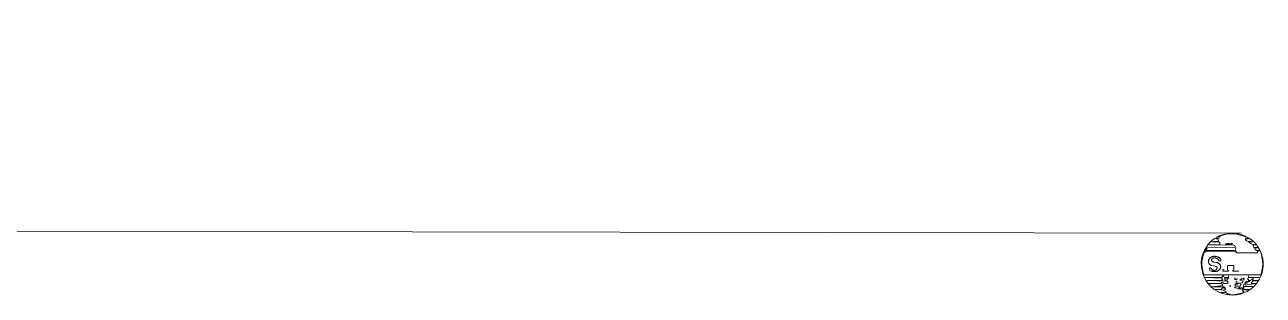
# Model space of a CAD drawing. Extents: x -178977 to 231842, y -29287 to 19916.
# Drawn here: x 38001.5986 to 38001.8002, y -6044.6107 to -6044.5668 of the extents above; entities that cross this region are included whole.
import ezdxf

# ---------------------------------------------------------------- set-up
doc = ezdxf.new("R2010")
doc.units = 0
doc.header["$LTSCALE"] = 0.25
doc.linetypes.add('DASHDOT', pattern=[25.4, 12.7, -6.35, 0, -6.35])
for name, color, linetype, lineweight in [('01-First Floor-FUR$0$LOADING', 253, 'Continuous', 5), ('01-First Floor-FUR$0$TME-MEDICAL EQUIPMENT', 42, 'Continuous', 13), ('E-LITE-CLNG-CNDT', 6, 'DASHDOT', 35)]:
    doc.layers.add(name, color=color, linetype=linetype, lineweight=lineweight)

# ---------------------------------------------------------------- blocks, each defined once
blk = doc.blocks.new('01-First Floor-FUR$0$workstation')
at = {"layer": '01-First Floor-FUR$0$LOADING'}
for p, q in [((2829.442115, -1039.86168, -0.000001), (2829.442153, -1039.861644, -0.000001)), ((2829.442153, -1039.861644, -0.000001), (2829.442196, -1039.86161, -0.000001)), ((2829.442154, -1039.861659, -0.000001), (2829.442294, -1039.861656, -0.000001)), ((2829.442307, -1039.861659, -0.000001), (2829.442154, -1039.861659, -0.000001)), ((2829.442196, -1039.86161, -0.000001), (2829.442244, -1039.86158, -0.000001)), ((2829.442211, -1039.86161, -0.000001), (2829.442237, -1039.861605, -0.000001)), ((2829.4423, -1039.861613, -0.000001), (2829.442211, -1039.86161, -0.000001)), ((2829.442237, -1039.861605, -0.000001), (2829.442265, -1039.861605, -0.000001)), ((2829.442244, -1039.86158, -0.000001), (2829.442297, -1039.861555, -0.000001)), ((2829.442265, -1039.861605, -0.000001), (2829.442322, -1039.861604, -0.000001)), ((2829.442294, -1039.861656, -0.000001), (2829.442308, -1039.861641, -0.000001)), ((2829.442297, -1039.861555, -0.000001), (2829.442355, -1039.861533, -0.000001)), ((2829.4423, -1039.861582, -0.000001), (2829.442308, -1039.861559, -0.000001)), ((2829.442313, -1039.861582, -0.000001), (2829.4423, -1039.861582, -0.000001)), ((2829.4423, -1039.861621, -0.000001), (2829.4423, -1039.861613, -0.000001)), ((2829.442302, -1039.861628, -0.000001), (2829.4423, -1039.861621, -0.000001)), ((2829.442308, -1039.861641, -0.000001), (2829.442302, -1039.861628, -0.000001)), ((2829.442308, -1039.86167, -0.000001), (2829.442307, -1039.861659, -0.000001)), ((2829.442308, -1039.861559, -0.000001), (2829.442413, -1039.861533, -0.000001)), ((2829.442322, -1039.861585, -0.000001), (2829.442313, -1039.861582, -0.000001)), ((2829.44232, -1039.861622, -0.000001), (2829.442337, -1039.861618, -0.000001)), ((2829.442322, -1039.861639, -0.000001), (2829.44232, -1039.861622, -0.000001)), ((2829.442328, -1039.861596, -0.000001), (2829.442322, -1039.861585, -0.000001)), ((2829.442322, -1039.861604, -0.000001), (2829.442328, -1039.861596, -0.000001)), ((2829.442339, -1039.861639, -0.000001), (2829.442322, -1039.861639, -0.000001)), ((2829.442337, -1039.861618, -0.000001), (2829.442357, -1039.86162, -0.000001)), ((2829.442354, -1039.861635, -0.000001), (2829.442339, -1039.861639, -0.000001)), ((2829.442369, -1039.861633, -0.000001), (2829.442354, -1039.861635, -0.000001)), ((2829.442355, -1039.861533, -0.000001), (2829.442415, -1039.861522, -0.000001)), ((2829.442357, -1039.86162, -0.000001), (2829.442398, -1039.861622, -0.000001)), ((2829.442362, -1039.861651, -0.000001), (2829.442365, -1039.861646, -0.000001)), ((2829.442365, -1039.861646, -0.000001), (2829.442372, -1039.861646, -0.000001)), ((2829.442383, -1039.861637, -0.000001), (2829.442369, -1039.861633, -0.000001)), ((2829.442372, -1039.861646, -0.000001), (2829.442379, -1039.861644, -0.000001)), ((2829.442379, -1039.861644, -0.000001), (2829.442383, -1039.861637, -0.000001)), ((2829.442398, -1039.861622, -0.000001), (2829.442404, -1039.861633, -0.000001)), ((2829.442404, -1039.861633, -0.000001), (2829.442426, -1039.861636, -0.000001)), ((2829.442413, -1039.861533, -0.000001), (2829.442468, -1039.861526, -0.000001)), ((2829.442415, -1039.861522, -0.000001), (2829.442477, -1039.861519, -0.000001)), ((2829.442426, -1039.861636, -0.000001), (2829.442439, -1039.861639, -0.000001)), ((2829.442439, -1039.861639, -0.000001), (2829.442451, -1039.861647, -0.000001)), ((2829.442468, -1039.861526, -0.000001), (2829.442523, -1039.861527, -0.000001)), ((2829.442477, -1039.861519, -0.000001), (2829.442541, -1039.861522, -0.000001)), ((2829.442523, -1039.861527, -0.000001), (2829.442537, -1039.861536, -0.000001)), ((2829.442537, -1039.861536, -0.000001), (2829.442554, -1039.861538, -0.000001)), ((2829.442541, -1039.861522, -0.000001), (2829.442604, -1039.861533, -0.000001)), ((2829.442554, -1039.861538, -0.000001), (2829.442572, -1039.861542, -0.000001)), ((2829.442572, -1039.861542, -0.000001), (2829.442584, -1039.861556, -0.000001)), ((2829.442584, -1039.861556, -0.000001), (2829.442669, -1039.861562, -0.000001)), ((2829.442669, -1039.861562, -0.000001), (2829.442586, -1039.861568, -0.000001)), ((2829.442586, -1039.861568, -0.000001), (2829.442603, -1039.861585, -0.000001)), ((2829.442604, -1039.861611, -0.000001), (2829.442595, -1039.861617, -0.000001)), ((2829.442595, -1039.861617, -0.000001), (2829.442597, -1039.861628, -0.000001)), ((2829.442597, -1039.861628, -0.000001), (2829.442603, -1039.861638, -0.000001)), ((2829.442603, -1039.861585, -0.000001), (2829.442623, -1039.861597, -0.000001)), ((2829.442603, -1039.861638, -0.000001), (2829.442613, -1039.861647, -0.000001)), ((2829.442604, -1039.861533, -0.000001), (2829.442666, -1039.861552, -0.000001)), ((2829.442618, -1039.861623, -0.000001), (2829.442604, -1039.861611, -0.000001)), ((2829.442613, -1039.861647, -0.000001), (2829.442626, -1039.861654, -0.000001)), ((2829.442623, -1039.861637, -0.000001), (2829.442618, -1039.861623, -0.000001)), ((2829.442623, -1039.861597, -0.000001), (2829.442644, -1039.861604, -0.000001)), ((2829.442641, -1039.861642, -0.000001), (2829.442623, -1039.861637, -0.000001)), ((2829.442626, -1039.861654, -0.000001), (2829.44277, -1039.861657, -0.000001)), ((2829.44265, -1039.861631, -0.000001), (2829.442641, -1039.861642, -0.000001)), ((2829.442819, -1039.861657, -0.000001), (2829.442643, -1039.861674, -0.000001)), ((2829.442644, -1039.861604, -0.000001), (2829.442668, -1039.861607, -0.000001)), ((2829.442655, -1039.861625, -0.000001), (2829.44265, -1039.861631, -0.000001)), ((2829.442662, -1039.861623, -0.000001), (2829.442655, -1039.861625, -0.000001)), ((2829.442764, -1039.861611, -0.000001), (2829.442657, -1039.861611, -0.000001)), ((2829.442657, -1039.861611, -0.000001), (2829.442662, -1039.861623, -0.000001)), ((2829.442666, -1039.861552, -0.000001), (2829.442725, -1039.861577, -0.000001)), ((2829.442668, -1039.861607, -0.000001), (2829.442764, -1039.861611, -0.000001)), ((2829.442725, -1039.861577, -0.000001), (2829.44278, -1039.86161, -0.000001)), ((2829.44277, -1039.861657, -0.000001), (2829.442819, -1039.861657, -0.000001)), ((2829.44278, -1039.86161, -0.000001), (2829.442829, -1039.861652, -0.000001)), ((2829.442829, -1039.861652, -0.000001), (2829.442871, -1039.861693, -0.000001)), ((2829.442001, -1039.861886, -0.000001), (2829.442021, -1039.861825, -0.000001)), ((2829.44201, -1039.861894, -0.000001), (2829.442024, -1039.861851, -0.000001)), ((2829.442021, -1039.861825, -0.000001), (2829.442049, -1039.861771, -0.000001)), ((2829.442024, -1039.861851, -0.000001), (2829.44295, -1039.861849, -0.000001)), ((2829.442048, -1039.861804, -0.000001), (2829.442221, -1039.861803, -0.000001)), ((2829.442226, -1039.861809, -0.000001), (2829.442048, -1039.861804, -0.000001)), ((2829.442049, -1039.861771, -0.000001), (2829.44208, -1039.861723, -0.000001)), ((2829.442076, -1039.861757, -0.000001), (2829.442094, -1039.861754, -0.000001)), ((2829.442156, -1039.86176, -0.000001), (2829.442076, -1039.861757, -0.000001)), ((2829.44208, -1039.861723, -0.000001), (2829.442115, -1039.86168, -0.000001)), ((2829.442094, -1039.861754, -0.000001), (2829.442114, -1039.861754, -0.000001)), ((2829.442107, -1039.861708, -0.000001), (2829.442279, -1039.86168, -0.000001)), ((2829.442147, -1039.861708, -0.000001), (2829.442107, -1039.861708, -0.000001)), ((2829.442114, -1039.861754, -0.000001), (2829.442153, -1039.861754, -0.000001)), ((2829.442165, -1039.861708, -0.000001), (2829.442147, -1039.861708, -0.000001)), ((2829.442168, -1039.861772, -0.000001), (2829.442147, -1039.861788, -0.000001)), ((2829.442147, -1039.86178, -0.000001), (2829.442151, -1039.861774, -0.000001)), ((2829.442147, -1039.861788, -0.000001), (2829.442147, -1039.86178, -0.000001)), ((2829.442151, -1039.861774, -0.000001), (2829.442155, -1039.861768, -0.000001)), ((2829.442153, -1039.861754, -0.000001), (2829.442166, -1039.861736, -0.000001)), ((2829.442155, -1039.861768, -0.000001), (2829.442156, -1039.86176, -0.000001)), ((2829.442178, -1039.861713, -0.000001), (2829.442165, -1039.861708, -0.000001)), ((2829.442166, -1039.861736, -0.000001), (2829.442178, -1039.861713, -0.000001)), ((2829.442178, -1039.861766, -0.000001), (2829.442168, -1039.861772, -0.000001)), ((2829.442184, -1039.861757, -0.000001), (2829.442178, -1039.861766, -0.000001)), ((2829.442211, -1039.861756, -0.000001), (2829.442184, -1039.861757, -0.000001)), ((2829.442205, -1039.861748, -0.000001), (2829.442206, -1039.861745, -0.000001)), ((2829.442206, -1039.861745, -0.000001), (2829.442207, -1039.861743, -0.000001)), ((2829.442207, -1039.861743, -0.000001), (2829.442212, -1039.861741, -0.000001)), ((2829.442215, -1039.86175, -0.000001), (2829.442211, -1039.861748, -0.000001)), ((2829.442222, -1039.861757, -0.000001), (2829.442211, -1039.861756, -0.000001)), ((2829.442212, -1039.861741, -0.000001), (2829.442217, -1039.861739, -0.000001)), ((2829.442218, -1039.86175, -0.000001), (2829.442215, -1039.86175, -0.000001)), ((2829.442217, -1039.861739, -0.000001), (2829.442221, -1039.861736, -0.000001)), ((2829.442221, -1039.861749, -0.000001), (2829.442218, -1039.86175, -0.000001)), ((2829.44222, -1039.861776, -0.000001), (2829.442227, -1039.861766, -0.000001)), ((2829.442232, -1039.861776, -0.000001), (2829.44222, -1039.861776, -0.000001)), ((2829.442221, -1039.861736, -0.000001), (2829.442224, -1039.861739, -0.000001)), ((2829.442223, -1039.861748, -0.000001), (2829.442221, -1039.861749, -0.000001)), ((2829.442221, -1039.861803, -0.000001), (2829.442232, -1039.861793, -0.000001)), ((2829.442221, -1039.861834, -0.000001), (2829.442224, -1039.861822, -0.000001)), ((2829.442227, -1039.861766, -0.000001), (2829.442222, -1039.861757, -0.000001)), ((2829.442225, -1039.861745, -0.000001), (2829.442223, -1039.861748, -0.000001)), ((2829.442224, -1039.861739, -0.000001), (2829.442226, -1039.861742, -0.000001)), ((2829.442224, -1039.861822, -0.000001), (2829.442226, -1039.861809, -0.000001)), ((2829.442226, -1039.861742, -0.000001), (2829.442225, -1039.861745, -0.000001)), ((2829.442234, -1039.861785, -0.000001), (2829.442232, -1039.861776, -0.000001)), ((2829.442232, -1039.861793, -0.000001), (2829.442234, -1039.861785, -0.000001)), ((2829.442239, -1039.861748, -0.000001), (2829.442243, -1039.86173, -0.000001)), ((2829.442243, -1039.86173, -0.000001), (2829.442246, -1039.861721, -0.000001)), ((2829.442246, -1039.861721, -0.000001), (2829.442251, -1039.861713, -0.000001)), ((2829.442251, -1039.861713, -0.000001), (2829.442279, -1039.861713, -0.000001)), ((2829.442261, -1039.861739, -0.000001), (2829.442252, -1039.861747, -0.000001)), ((2829.442269, -1039.861732, -0.000001), (2829.442261, -1039.861739, -0.000001)), ((2829.442279, -1039.861733, -0.000001), (2829.442269, -1039.861732, -0.000001)), ((2829.442276, -1039.861688, -0.000001), (2829.442275, -1039.861699, -0.000001)), ((2829.442275, -1039.861699, -0.000001), (2829.442284, -1039.861701, -0.000001)), ((2829.442279, -1039.86168, -0.000001), (2829.442276, -1039.861688, -0.000001)), ((2829.442279, -1039.861713, -0.000001), (2829.442279, -1039.861733, -0.000001)), ((2829.442284, -1039.861701, -0.000001), (2829.442297, -1039.861699, -0.000001)), ((2829.442294, -1039.861797, -0.000001), (2829.442295, -1039.861783, -0.000001)), ((2829.442295, -1039.861783, -0.000001), (2829.442303, -1039.861768, -0.000001)), ((2829.442297, -1039.861699, -0.000001), (2829.442305, -1039.861682, -0.000001)), ((2829.442318, -1039.861795, -0.000001), (2829.442297, -1039.861797, -0.000001)), ((2829.442303, -1039.861768, -0.000001), (2829.442316, -1039.861762, -0.000001)), ((2829.442305, -1039.861682, -0.000001), (2829.442308, -1039.86167, -0.000001)), ((2829.442312, -1039.861748, -0.000001), (2829.442317, -1039.861734, -0.000001)), ((2829.442316, -1039.861762, -0.000001), (2829.442331, -1039.861762, -0.000001)), ((2829.442317, -1039.861734, -0.000001), (2829.442325, -1039.861719, -0.000001)), ((2829.442336, -1039.861786, -0.000001), (2829.442318, -1039.861795, -0.000001)), ((2829.442325, -1039.861719, -0.000001), (2829.442349, -1039.861714, -0.000001)), ((2829.442331, -1039.861762, -0.000001), (2829.442365, -1039.861762, -0.000001)), ((2829.442365, -1039.861762, -0.000001), (2829.442336, -1039.861786, -0.000001)), ((2829.442342, -1039.861697, -0.000001), (2829.442351, -1039.861686, -0.000001)), ((2829.442349, -1039.861714, -0.000001), (2829.442374, -1039.861714, -0.000001)), ((2829.442351, -1039.861686, -0.000001), (2829.442361, -1039.861665, -0.000001)), ((2829.442361, -1039.861665, -0.000001), (2829.442441, -1039.861665, -0.000001)), ((2829.442374, -1039.861714, -0.000001), (2829.442426, -1039.861714, -0.000001)), ((2829.442442, -1039.861698, -0.000001), (2829.442392, -1039.861699, -0.000001)), ((2829.442423, -1039.861733, -0.000001), (2829.442408, -1039.861748, -0.000001)), ((2829.442408, -1039.861797, -0.000001), (2829.442414, -1039.861776, -0.000001)), ((2829.442414, -1039.861776, -0.000001), (2829.442429, -1039.861775, -0.000001)), ((2829.442428, -1039.861723, -0.000001), (2829.442423, -1039.861733, -0.000001)), ((2829.442426, -1039.861714, -0.000001), (2829.442428, -1039.861723, -0.000001)), ((2829.442429, -1039.861775, -0.000001), (2829.442447, -1039.861774, -0.000001)), ((2829.442448, -1039.861794, -0.000001), (2829.442429, -1039.861797, -0.000001)), ((2829.442442, -1039.861678, -0.000001), (2829.442435, -1039.861694, -0.000001)), ((2829.442435, -1039.861694, -0.000001), (2829.442449, -1039.861696, -0.000001)), ((2829.442441, -1039.861665, -0.000001), (2829.442442, -1039.861678, -0.000001)), ((2829.442449, -1039.861696, -0.000001), (2829.442442, -1039.861698, -0.000001)), ((2829.442447, -1039.861774, -0.000001), (2829.442448, -1039.861794, -0.000001)), ((2829.442522, -1039.861674, -0.000001), (2829.442512, -1039.861666, -0.000001)), ((2829.442512, -1039.861666, -0.000001), (2829.442515, -1039.861666, -0.000001)), ((2829.442515, -1039.861666, -0.000001), (2829.442521, -1039.861666, -0.000001)), ((2829.442521, -1039.861666, -0.000001), (2829.442523, -1039.861666, -0.000001)), ((2829.442523, -1039.861666, -0.000001), (2829.442526, -1039.861667, -0.000001)), ((2829.442526, -1039.861667, -0.000001), (2829.442527, -1039.86167, -0.000001)), ((2829.442527, -1039.86167, -0.000001), (2829.442527, -1039.861674, -0.000001)), ((2829.442549, -1039.861797, -0.000001), (2829.442558, -1039.861783, -0.000001)), ((2829.442551, -1039.861805, -0.000001), (2829.442549, -1039.861834, -0.000001)), ((2829.442608, -1039.861797, -0.000001), (2829.442551, -1039.861797, -0.000001)), ((2829.442587, -1039.861807, -0.000001), (2829.442551, -1039.861805, -0.000001)), ((2829.442563, -1039.861716, -0.000001), (2829.442555, -1039.861731, -0.000001)), ((2829.442555, -1039.861731, -0.000001), (2829.442563, -1039.861748, -0.000001)), ((2829.442558, -1039.861783, -0.000001), (2829.442565, -1039.861766, -0.000001)), ((2829.442571, -1039.861709, -0.000001), (2829.442563, -1039.861716, -0.000001)), ((2829.442563, -1039.861748, -0.000001), (2829.442899, -1039.861755, -0.000001)), ((2829.442565, -1039.861766, -0.000001), (2829.442586, -1039.861764, -0.000001)), ((2829.442603, -1039.861709, -0.000001), (2829.442571, -1039.861709, -0.000001)), ((2829.442586, -1039.861764, -0.000001), (2829.442608, -1039.861762, -0.000001)), ((2829.44262, -1039.861809, -0.000001), (2829.442587, -1039.861807, -0.000001)), ((2829.442632, -1039.861711, -0.000001), (2829.442603, -1039.861709, -0.000001)), ((2829.442608, -1039.861762, -0.000001), (2829.442608, -1039.861797, -0.000001)), ((2829.442624, -1039.861823, -0.000001), (2829.44262, -1039.861809, -0.000001)), ((2829.442629, -1039.861834, -0.000001), (2829.442624, -1039.861823, -0.000001)), ((2829.442647, -1039.861834, -0.000001), (2829.442629, -1039.861834, -0.000001)), ((2829.442632, -1039.861719, -0.000001), (2829.442632, -1039.861711, -0.000001)), ((2829.442645, -1039.861723, -0.000001), (2829.442632, -1039.861719, -0.000001)), ((2829.442643, -1039.861674, -0.000001), (2829.442641, -1039.861682, -0.000001)), ((2829.442641, -1039.861682, -0.000001), (2829.442646, -1039.861693, -0.000001)), ((2829.442899, -1039.861755, -0.000001), (2829.442643, -1039.861762, -0.000001)), ((2829.442643, -1039.861762, -0.000001), (2829.442657, -1039.861777, -0.000001)), ((2829.442655, -1039.861725, -0.000001), (2829.442645, -1039.861723, -0.000001)), ((2829.442646, -1039.861693, -0.000001), (2829.442657, -1039.861703, -0.000001)), ((2829.442648, -1039.861821, -0.000001), (2829.442647, -1039.861834, -0.000001)), ((2829.442655, -1039.861811, -0.000001), (2829.442648, -1039.861821, -0.000001)), ((2829.442657, -1039.861777, -0.000001), (2829.442651, -1039.861797, -0.000001)), ((2829.442651, -1039.861797, -0.000001), (2829.442929, -1039.861804, -0.000001)), ((2829.442666, -1039.861709, -0.000001), (2829.442655, -1039.861725, -0.000001)), ((2829.442929, -1039.861804, -0.000001), (2829.442655, -1039.861811, -0.000001)), ((2829.442657, -1039.861703, -0.000001), (2829.442868, -1039.861709, -0.000001)), ((2829.442868, -1039.861709, -0.000001), (2829.442666, -1039.861709, -0.000001)), ((2829.442871, -1039.861693, -0.000001), (2829.442907, -1039.861743, -0.000001)), ((2829.442907, -1039.861743, -0.000001), (2829.442938, -1039.861798, -0.000001)), ((2829.442938, -1039.861798, -0.000001), (2829.442962, -1039.861857, -0.000001)), ((2829.44295, -1039.861849, -0.000001), (2829.442974, -1039.861935, -0.000001)), ((2829.442962, -1039.861857, -0.000001), (2829.44298, -1039.861919, -0.000001)), ((2829.441984, -1039.862008, -0.000001), (2829.441989, -1039.861947, -0.000001)), ((2829.441986, -1039.86207, -0.000001), (2829.441984, -1039.862008, -0.000001)), ((2829.441989, -1039.861947, -0.000001), (2829.442001, -1039.861886, -0.000001)), ((2829.441991, -1039.862023, -0.000001), (2829.441993, -1039.86198, -0.000001)), ((2829.441993, -1039.862066, -0.000001), (2829.441991, -1039.862023, -0.000001)), ((2829.441993, -1039.86198, -0.000001), (2829.441999, -1039.861937, -0.000001)), ((2829.441999, -1039.861937, -0.000001), (2829.44201, -1039.861894, -0.000001)), ((2829.442388, -1039.861911, -0.000001), (2829.442387, -1039.861913, -0.000001)), ((2829.442389, -1039.86191, -0.000001), (2829.442388, -1039.861911, -0.000001)), ((2829.44239, -1039.861909, -0.000001), (2829.442389, -1039.86191, -0.000001)), ((2829.442391, -1039.861908, -0.000001), (2829.44239, -1039.861909, -0.000001)), ((2829.442393, -1039.861907, -0.000001), (2829.442391, -1039.861908, -0.000001)), ((2829.442395, -1039.861907, -0.000001), (2829.442393, -1039.861907, -0.000001)), ((2829.442396, -1039.861907, -0.000001), (2829.442395, -1039.861907, -0.000001)), ((2829.44247, -1039.861907, -0.000001), (2829.442396, -1039.861907, -0.000001)), ((2829.442462, -1039.861938, -0.000001), (2829.442463, -1039.861936, -0.000001)), ((2829.442462, -1039.862002, -0.000001), (2829.442462, -1039.861938, -0.000001)), ((2829.442567, -1039.862002, -0.000001), (2829.442462, -1039.862002, -0.000001)), ((2829.442463, -1039.861934, -0.000001), (2829.442464, -1039.861932, -0.000001)), ((2829.442463, -1039.861936, -0.000001), (2829.442463, -1039.861934, -0.000001)), ((2829.442464, -1039.861932, -0.000001), (2829.442465, -1039.861931, -0.000001)), ((2829.442465, -1039.861931, -0.000001), (2829.442466, -1039.861929, -0.000001)), ((2829.442466, -1039.861929, -0.000001), (2829.442467, -1039.861928, -0.000001)), ((2829.442467, -1039.861928, -0.000001), (2829.442469, -1039.861927, -0.000001)), ((2829.442469, -1039.861927, -0.000001), (2829.44247, -1039.861926, -0.000001)), ((2829.442471, -1039.861907, -0.000001), (2829.44247, -1039.861907, -0.000001)), ((2829.44247, -1039.861926, -0.000001), (2829.442472, -1039.861926, -0.000001)), ((2829.442473, -1039.861907, -0.000001), (2829.442471, -1039.861907, -0.000001)), ((2829.442472, -1039.861926, -0.000001), (2829.442474, -1039.861925, -0.000001)), ((2829.442474, -1039.861908, -0.000001), (2829.442473, -1039.861907, -0.000001)), ((2829.442476, -1039.861909, -0.000001), (2829.442474, -1039.861908, -0.000001)), ((2829.442474, -1039.861925, -0.000001), (2829.442475, -1039.861925, -0.000001)), ((2829.442475, -1039.861925, -0.000001), (2829.442476, -1039.861923, -0.000001)), ((2829.442477, -1039.86191, -0.000001), (2829.442476, -1039.861909, -0.000001)), ((2829.442476, -1039.861923, -0.000001), (2829.442478, -1039.861922, -0.000001)), ((2829.442478, -1039.861911, -0.000001), (2829.442477, -1039.86191, -0.000001)), ((2829.442479, -1039.861913, -0.000001), (2829.442478, -1039.861911, -0.000001)), ((2829.442478, -1039.861921, -0.000001), (2829.442479, -1039.861919, -0.000001)), ((2829.442478, -1039.861922, -0.000001), (2829.442478, -1039.861921, -0.000001)), ((2829.442479, -1039.861914, -0.000001), (2829.442479, -1039.861913, -0.000001)), ((2829.44248, -1039.861916, -0.000001), (2829.442479, -1039.861914, -0.000001)), ((2829.442479, -1039.861919, -0.000001), (2829.44248, -1039.861918, -0.000001)), ((2829.44248, -1039.861918, -0.000001), (2829.44248, -1039.861916, -0.000001)), ((2829.442551, -1039.861913, -0.000001), (2829.44255, -1039.861915, -0.000001)), ((2829.44255, -1039.861915, -0.000001), (2829.44255, -1039.861916, -0.000001)), ((2829.44255, -1039.861916, -0.000001), (2829.44255, -1039.861918, -0.000001)), ((2829.44255, -1039.861918, -0.000001), (2829.44255, -1039.861919, -0.000001)), ((2829.44255, -1039.861919, -0.000001), (2829.442551, -1039.861921, -0.000001)), ((2829.442552, -1039.861911, -0.000001), (2829.442551, -1039.861913, -0.000001)), ((2829.442551, -1039.861921, -0.000001), (2829.442552, -1039.861922, -0.000001)), ((2829.442554, -1039.861909, -0.000001), (2829.442552, -1039.86191, -0.000001)), ((2829.442552, -1039.86191, -0.000001), (2829.442552, -1039.861911, -0.000001)), ((2829.442552, -1039.861922, -0.000001), (2829.442553, -1039.861924, -0.000001)), ((2829.442553, -1039.861924, -0.000001), (2829.442554, -1039.861925, -0.000001)), ((2829.442555, -1039.861908, -0.000001), (2829.442554, -1039.861909, -0.000001)), ((2829.442554, -1039.861925, -0.000001), (2829.442556, -1039.861925, -0.000001)), ((2829.442557, -1039.861907, -0.000001), (2829.442555, -1039.861908, -0.000001)), ((2829.442556, -1039.861925, -0.000001), (2829.442557, -1039.861926, -0.000001)), ((2829.442558, -1039.861907, -0.000001), (2829.442557, -1039.861907, -0.000001)), ((2829.442557, -1039.861926, -0.000001), (2829.442559, -1039.861926, -0.000001)), ((2829.44256, -1039.861907, -0.000001), (2829.442558, -1039.861907, -0.000001)), ((2829.442559, -1039.861926, -0.000001), (2829.442561, -1039.861927, -0.000001)), ((2829.442631, -1039.861907, -0.000001), (2829.44256, -1039.861907, -0.000001)), ((2829.442561, -1039.861927, -0.000001), (2829.442562, -1039.861928, -0.000001)), ((2829.442562, -1039.861928, -0.000001), (2829.442564, -1039.861929, -0.000001)), ((2829.442564, -1039.861929, -0.000001), (2829.442565, -1039.861931, -0.000001)), ((2829.442565, -1039.861931, -0.000001), (2829.442566, -1039.861932, -0.000001)), ((2829.442566, -1039.861932, -0.000001), (2829.442566, -1039.861934, -0.000001)), ((2829.442566, -1039.861934, -0.000001), (2829.442567, -1039.861936, -0.000001)), ((2829.442567, -1039.861936, -0.000001), (2829.442567, -1039.861938, -0.000001)), ((2829.442567, -1039.861938, -0.000001), (2829.442567, -1039.862002, -0.000001)), ((2829.442626, -1039.861938, -0.000001), (2829.442627, -1039.861937, -0.000001)), ((2829.442626, -1039.86194, -0.000001), (2829.442626, -1039.861938, -0.000001)), ((2829.442627, -1039.861937, -0.000001), (2829.442628, -1039.861935, -0.000001)), ((2829.442628, -1039.861935, -0.000001), (2829.442629, -1039.861934, -0.000001)), ((2829.442629, -1039.861934, -0.000001), (2829.44263, -1039.861932, -0.000001)), ((2829.44263, -1039.861932, -0.000001), (2829.442632, -1039.861931, -0.000001)), ((2829.442633, -1039.861907, -0.000001), (2829.442631, -1039.861907, -0.000001)), ((2829.442632, -1039.861931, -0.000001), (2829.442633, -1039.861931, -0.000001)), ((2829.442635, -1039.861908, -0.000001), (2829.442633, -1039.861907, -0.000001)), ((2829.442633, -1039.861931, -0.000001), (2829.442635, -1039.86193, -0.000001)), ((2829.442637, -1039.861909, -0.000001), (2829.442635, -1039.861908, -0.000001)), ((2829.442635, -1039.86193, -0.000001), (2829.442637, -1039.861929, -0.000001)), ((2829.442638, -1039.86191, -0.000001), (2829.442637, -1039.861909, -0.000001)), ((2829.442637, -1039.861929, -0.000001), (2829.442638, -1039.861928, -0.000001)), ((2829.44264, -1039.861911, -0.000001), (2829.442638, -1039.86191, -0.000001)), ((2829.442638, -1039.861928, -0.000001), (2829.44264, -1039.861927, -0.000001)), ((2829.442641, -1039.861912, -0.000001), (2829.44264, -1039.861911, -0.000001)), ((2829.44264, -1039.861927, -0.000001), (2829.442641, -1039.861925, -0.000001)), ((2829.442642, -1039.861914, -0.000001), (2829.442641, -1039.861912, -0.000001)), ((2829.442641, -1039.861925, -0.000001), (2829.442642, -1039.861924, -0.000001)), ((2829.442642, -1039.861916, -0.000001), (2829.442642, -1039.861914, -0.000001)), ((2829.442643, -1039.861918, -0.000001), (2829.442642, -1039.861916, -0.000001)), ((2829.442642, -1039.861922, -0.000001), (2829.442643, -1039.86192, -0.000001)), ((2829.442642, -1039.861924, -0.000001), (2829.442642, -1039.861922, -0.000001)), ((2829.442643, -1039.86192, -0.000001), (2829.442643, -1039.861918, -0.000001)), ((2829.442677, -1039.861967, -0.000001), (2829.442676, -1039.861972, -0.000001)), ((2829.442676, -1039.861972, -0.000001), (2829.442676, -1039.861976, -0.000001)), ((2829.442676, -1039.861976, -0.000001), (2829.442676, -1039.861981, -0.000001)), ((2829.442676, -1039.861981, -0.000001), (2829.442676, -1039.861985, -0.000001)), ((2829.442676, -1039.861985, -0.000001), (2829.442677, -1039.86199, -0.000001)), ((2829.442678, -1039.861963, -0.000001), (2829.442677, -1039.861967, -0.000001)), ((2829.442677, -1039.86199, -0.000001), (2829.442678, -1039.861994, -0.000001)), ((2829.442679, -1039.861958, -0.000001), (2829.442678, -1039.861963, -0.000001)), ((2829.442678, -1039.861994, -0.000001), (2829.442679, -1039.861999, -0.000001)), ((2829.442681, -1039.861954, -0.000001), (2829.442679, -1039.861958, -0.000001)), ((2829.442679, -1039.861999, -0.000001), (2829.442681, -1039.862003, -0.000001)), ((2829.442683, -1039.86195, -0.000001), (2829.442681, -1039.861954, -0.000001)), ((2829.442681, -1039.862003, -0.000001), (2829.442682, -1039.862007, -0.000001)), ((2829.442682, -1039.862007, -0.000001), (2829.442685, -1039.862011, -0.000001)), ((2829.442686, -1039.861945, -0.000001), (2829.442683, -1039.86195, -0.000001)), ((2829.442685, -1039.862011, -0.000001), (2829.442687, -1039.862015, -0.000001)), ((2829.442689, -1039.861941, -0.000001), (2829.442686, -1039.861945, -0.000001)), ((2829.442687, -1039.862015, -0.000001), (2829.44269, -1039.862019, -0.000001)), ((2829.442693, -1039.861936, -0.000001), (2829.442689, -1039.861941, -0.000001)), ((2829.44269, -1039.862019, -0.000001), (2829.442693, -1039.862022, -0.000001)), ((2829.442696, -1039.861932, -0.000001), (2829.442693, -1039.861936, -0.000001)), ((2829.442693, -1039.862022, -0.000001), (2829.442696, -1039.862025, -0.000001)), ((2829.4427, -1039.861929, -0.000001), (2829.442696, -1039.861932, -0.000001)), ((2829.442696, -1039.862025, -0.000001), (2829.4427, -1039.862028, -0.000001)), ((2829.442704, -1039.861925, -0.000001), (2829.4427, -1039.861929, -0.000001)), ((2829.4427, -1039.862028, -0.000001), (2829.442704, -1039.862032, -0.000001)), ((2829.442709, -1039.861921, -0.000001), (2829.442704, -1039.861925, -0.000001)), ((2829.442704, -1039.862032, -0.000001), (2829.442708, -1039.862035, -0.000001)), ((2829.442708, -1039.862035, -0.000001), (2829.442712, -1039.862038, -0.000001)), ((2829.442713, -1039.861918, -0.000001), (2829.442709, -1039.861921, -0.000001)), ((2829.442712, -1039.862038, -0.000001), (2829.442717, -1039.86204, -0.000001)), ((2829.442718, -1039.861915, -0.000001), (2829.442713, -1039.861918, -0.000001)), ((2829.442717, -1039.86204, -0.000001), (2829.442722, -1039.862043, -0.000001)), ((2829.442723, -1039.861913, -0.000001), (2829.442718, -1039.861915, -0.000001)), ((2829.442722, -1039.862043, -0.000001), (2829.442727, -1039.862045, -0.000001)), ((2829.442727, -1039.86191, -0.000001), (2829.442723, -1039.861913, -0.000001)), ((2829.442733, -1039.861908, -0.000001), (2829.442727, -1039.86191, -0.000001)), ((2829.442727, -1039.862045, -0.000001), (2829.442732, -1039.862047, -0.000001)), ((2829.442732, -1039.862047, -0.000001), (2829.442737, -1039.862048, -0.000001)), ((2829.442738, -1039.861907, -0.000001), (2829.442733, -1039.861908, -0.000001)), ((2829.442734, -1039.86196, -0.000001), (2829.442735, -1039.861957, -0.000001)), ((2829.442734, -1039.861962, -0.000001), (2829.442734, -1039.86196, -0.000001)), ((2829.442734, -1039.861965, -0.000001), (2829.442734, -1039.861962, -0.000001)), ((2829.442734, -1039.861968, -0.000001), (2829.442734, -1039.861965, -0.000001)), ((2829.442735, -1039.86197, -0.000001), (2829.442734, -1039.861968, -0.000001)), ((2829.442735, -1039.861955, -0.000001), (2829.442737, -1039.861951, -0.000001)), ((2829.442735, -1039.861957, -0.000001), (2829.442735, -1039.861955, -0.000001)), ((2829.442736, -1039.861972, -0.000001), (2829.442735, -1039.86197, -0.000001)), ((2829.442737, -1039.861975, -0.000001), (2829.442736, -1039.861972, -0.000001)), ((2829.442737, -1039.861951, -0.000001), (2829.442738, -1039.861948, -0.000001)), ((2829.442739, -1039.861977, -0.000001), (2829.442737, -1039.861975, -0.000001)), ((2829.442737, -1039.862048, -0.000001), (2829.442742, -1039.86205, -0.000001)), ((2829.442743, -1039.861905, -0.000001), (2829.442738, -1039.861907, -0.000001)), ((2829.442738, -1039.861948, -0.000001), (2829.44274, -1039.861944, -0.000001)), ((2829.442741, -1039.861979, -0.000001), (2829.442739, -1039.861977, -0.000001)), ((2829.44274, -1039.861944, -0.000001), (2829.442742, -1039.861941, -0.000001)), ((2829.442743, -1039.861981, -0.000001), (2829.442741, -1039.861979, -0.000001)), ((2829.442742, -1039.861941, -0.000001), (2829.442744, -1039.861938, -0.000001)), ((2829.442742, -1039.86205, -0.000001), (2829.44279, -1039.862057, -0.000001)), ((2829.442748, -1039.861904, -0.000001), (2829.442743, -1039.861905, -0.000001)), ((2829.442745, -1039.861982, -0.000001), (2829.442743, -1039.861981, -0.000001)), ((2829.442744, -1039.861938, -0.000001), (2829.442747, -1039.861936, -0.000001)), ((2829.442747, -1039.861983, -0.000001), (2829.442745, -1039.861982, -0.000001)), ((2829.442747, -1039.861936, -0.000001), (2829.44275, -1039.861933, -0.000001)), ((2829.442757, -1039.861987, -0.000001), (2829.442747, -1039.861983, -0.000001)), ((2829.442754, -1039.861903, -0.000001), (2829.442748, -1039.861904, -0.000001)), ((2829.44275, -1039.861933, -0.000001), (2829.442753, -1039.861931, -0.000001)), ((2829.442753, -1039.861931, -0.000001), (2829.442756, -1039.861929, -0.000001)), ((2829.442759, -1039.861903, -0.000001), (2829.442754, -1039.861903, -0.000001)), ((2829.442756, -1039.861929, -0.000001), (2829.442759, -1039.861927, -0.000001)), ((2829.442767, -1039.86199, -0.000001), (2829.442757, -1039.861987, -0.000001)), ((2829.442766, -1039.861902, -0.000001), (2829.442759, -1039.861903, -0.000001)), ((2829.442759, -1039.861927, -0.000001), (2829.442762, -1039.861925, -0.000001)), ((2829.442762, -1039.861925, -0.000001), (2829.442766, -1039.861924, -0.000001)), ((2829.442774, -1039.861902, -0.000001), (2829.442766, -1039.861902, -0.000001)), ((2829.442766, -1039.861924, -0.000001), (2829.442769, -1039.861923, -0.000001)), ((2829.442777, -1039.861993, -0.000001), (2829.442767, -1039.86199, -0.000001)), ((2829.442769, -1039.861923, -0.000001), (2829.442773, -1039.861922, -0.000001)), ((2829.442773, -1039.861922, -0.000001), (2829.442777, -1039.861922, -0.000001)), ((2829.442781, -1039.861902, -0.000001), (2829.442774, -1039.861902, -0.000001)), ((2829.442777, -1039.861922, -0.000001), (2829.44278, -1039.861922, -0.000001)), ((2829.442787, -1039.861995, -0.000001), (2829.442777, -1039.861993, -0.000001)), ((2829.44278, -1039.861922, -0.000001), (2829.442785, -1039.861922, -0.000001)), ((2829.442788, -1039.861902, -0.000001), (2829.442781, -1039.861902, -0.000001)), ((2829.442785, -1039.861922, -0.000001), (2829.442789, -1039.861922, -0.000001)), ((2829.442821, -1039.862, -0.000001), (2829.442787, -1039.861995, -0.000001)), ((2829.442796, -1039.861903, -0.000001), (2829.442788, -1039.861902, -0.000001)), ((2829.442789, -1039.861922, -0.000001), (2829.442793, -1039.861923, -0.000001)), ((2829.44279, -1039.862057, -0.000001), (2829.442793, -1039.862058, -0.000001)), ((2829.442793, -1039.861923, -0.000001), (2829.442797, -1039.861924, -0.000001)), ((2829.442793, -1039.862058, -0.000001), (2829.442797, -1039.862059, -0.000001)), ((2829.442803, -1039.861904, -0.000001), (2829.442796, -1039.861903, -0.000001)), ((2829.442797, -1039.861924, -0.000001), (2829.442801, -1039.861926, -0.000001)), ((2829.442797, -1039.862059, -0.000001), (2829.442801, -1039.86206, -0.000001)), ((2829.442801, -1039.861926, -0.000001), (2829.442805, -1039.861927, -0.000001)), ((2829.442801, -1039.86206, -0.000001), (2829.442804, -1039.862062, -0.000001)), ((2829.44281, -1039.861905, -0.000001), (2829.442803, -1039.861904, -0.000001)), ((2829.442804, -1039.862062, -0.000001), (2829.442807, -1039.862064, -0.000001)), ((2829.442805, -1039.861927, -0.000001), (2829.442808, -1039.861929, -0.000001)), ((2829.442807, -1039.862064, -0.000001), (2829.44281, -1039.862066, -0.000001)), ((2829.442808, -1039.861929, -0.000001), (2829.442812, -1039.861932, -0.000001)), ((2829.442817, -1039.861907, -0.000001), (2829.44281, -1039.861905, -0.000001)), ((2829.442812, -1039.861932, -0.000001), (2829.442815, -1039.861934, -0.000001)), ((2829.442815, -1039.861934, -0.000001), (2829.442818, -1039.861937, -0.000001)), ((2829.442824, -1039.861909, -0.000001), (2829.442817, -1039.861907, -0.000001)), ((2829.442818, -1039.861937, -0.000001), (2829.442821, -1039.86194, -0.000001)), ((2829.442821, -1039.86194, -0.000001), (2829.442824, -1039.861943, -0.000001)), ((2829.442825, -1039.862001, -0.000001), (2829.442821, -1039.862, -0.000001)), ((2829.442831, -1039.861911, -0.000001), (2829.442824, -1039.861909, -0.000001)), ((2829.442824, -1039.861943, -0.000001), (2829.442827, -1039.861946, -0.000001)), ((2829.44283, -1039.862002, -0.000001), (2829.442825, -1039.862001, -0.000001)), ((2829.442827, -1039.861946, -0.000001), (2829.442829, -1039.86195, -0.000001)), ((2829.442829, -1039.86195, -0.000001), (2829.442831, -1039.861953, -0.000001)), ((2829.442834, -1039.862004, -0.000001), (2829.44283, -1039.862002, -0.000001)), ((2829.442838, -1039.861914, -0.000001), (2829.442831, -1039.861911, -0.000001)), ((2829.442831, -1039.861953, -0.000001), (2829.442833, -1039.861957, -0.000001)), ((2829.442833, -1039.861957, -0.000001), (2829.442834, -1039.861959, -0.000001)), ((2829.442834, -1039.861959, -0.000001), (2829.442835, -1039.86196, -0.000001)), ((2829.442838, -1039.862006, -0.000001), (2829.442834, -1039.862004, -0.000001)), ((2829.442835, -1039.86196, -0.000001), (2829.442836, -1039.861962, -0.000001)), ((2829.442836, -1039.861962, -0.000001), (2829.442838, -1039.861963, -0.000001)), ((2829.442838, -1039.861963, -0.000001), (2829.44284, -1039.861964, -0.000001)), ((2829.442842, -1039.862008, -0.000001), (2829.442838, -1039.862006, -0.000001)), ((2829.44284, -1039.861964, -0.000001), (2829.442842, -1039.861964, -0.000001)), ((2829.442842, -1039.861964, -0.000001), (2829.442844, -1039.861964, -0.000001)), ((2829.442846, -1039.862011, -0.000001), (2829.442842, -1039.862008, -0.000001)), ((2829.442844, -1039.861964, -0.000001), (2829.442846, -1039.861964, -0.000001)), ((2829.442847, -1039.861918, -0.000001), (2829.442845, -1039.861917, -0.000001)), ((2829.442846, -1039.861964, -0.000001), (2829.442848, -1039.861964, -0.000001)), ((2829.44285, -1039.862013, -0.000001), (2829.442846, -1039.862011, -0.000001)), ((2829.442848, -1039.861919, -0.000001), (2829.442847, -1039.861918, -0.000001)), ((2829.44285, -1039.861921, -0.000001), (2829.442848, -1039.861919, -0.000001)), ((2829.442848, -1039.861964, -0.000001), (2829.442849, -1039.861963, -0.000001)), ((2829.442849, -1039.861963, -0.000001), (2829.442851, -1039.861962, -0.000001)), ((2829.442851, -1039.861923, -0.000001), (2829.44285, -1039.861921, -0.000001)), ((2829.442853, -1039.862016, -0.000001), (2829.44285, -1039.862013, -0.000001)), ((2829.442852, -1039.861925, -0.000001), (2829.442851, -1039.861923, -0.000001)), ((2829.442851, -1039.861962, -0.000001), (2829.442853, -1039.861961, -0.000001)), ((2829.442853, -1039.861927, -0.000001), (2829.442852, -1039.861925, -0.000001)), ((2829.442854, -1039.861929, -0.000001), (2829.442853, -1039.861927, -0.000001)), ((2829.442853, -1039.861961, -0.000001), (2829.442854, -1039.861959, -0.000001)), ((2829.442857, -1039.86202, -0.000001), (2829.442853, -1039.862016, -0.000001)), ((2829.442854, -1039.861931, -0.000001), (2829.442854, -1039.861929, -0.000001)), ((2829.442856, -1039.86195, -0.000001), (2829.442854, -1039.861931, -0.000001)), ((2829.442854, -1039.861959, -0.000001), (2829.442855, -1039.861958, -0.000001)), ((2829.442855, -1039.861958, -0.000001), (2829.442856, -1039.861956, -0.000001)), ((2829.442857, -1039.861952, -0.000001), (2829.442856, -1039.86195, -0.000001)), ((2829.442856, -1039.861954, -0.000001), (2829.442857, -1039.861952, -0.000001)), ((2829.442856, -1039.861956, -0.000001), (2829.442856, -1039.861954, -0.000001)), ((2829.44286, -1039.862023, -0.000001), (2829.442857, -1039.86202, -0.000001)), ((2829.442863, -1039.862027, -0.000001), (2829.44286, -1039.862023, -0.000001)), ((2829.442865, -1039.862031, -0.000001), (2829.442863, -1039.862027, -0.000001)), ((2829.442867, -1039.862035, -0.000001), (2829.442865, -1039.862031, -0.000001)), ((2829.442869, -1039.862039, -0.000001), (2829.442867, -1039.862035, -0.000001)), ((2829.442871, -1039.862043, -0.000001), (2829.442869, -1039.862039, -0.000001)), ((2829.442873, -1039.862048, -0.000001), (2829.442871, -1039.862043, -0.000001)), ((2829.442874, -1039.862052, -0.000001), (2829.442873, -1039.862048, -0.000001)), ((2829.442875, -1039.862057, -0.000001), (2829.442874, -1039.862052, -0.000001)), ((2829.442875, -1039.862061, -0.000001), (2829.442875, -1039.862057, -0.000001)), ((2829.442875, -1039.862066, -0.000001), (2829.442875, -1039.862061, -0.000001)), ((2829.442974, -1039.861935, -0.000001), (2829.442982, -1039.862021, -0.000001)), ((2829.442981, -1039.862064, -0.000001), (2829.442974, -1039.862108, -0.000001)), ((2829.44298, -1039.861919, -0.000001), (2829.44299, -1039.861982, -0.000001)), ((2829.442982, -1039.862021, -0.000001), (2829.442981, -1039.862064, -0.000001)), ((2829.442993, -1039.862045, -0.000001), (2829.442987, -1039.862105, -0.000001)), ((2829.44299, -1039.861982, -0.000001), (2829.442993, -1039.862045, -0.000001)), ((2829.441996, -1039.862131, -0.000001), (2829.441986, -1039.86207, -0.000001)), ((2829.441999, -1039.862109, -0.000001), (2829.441993, -1039.862066, -0.000001)), ((2829.442013, -1039.862191, -0.000001), (2829.441996, -1039.862131, -0.000001)), ((2829.442008, -1039.862152, -0.000001), (2829.441999, -1039.862109, -0.000001)), ((2829.44202, -1039.862195, -0.000001), (2829.442008, -1039.862152, -0.000001)), ((2829.442038, -1039.862249, -0.000001), (2829.442013, -1039.862191, -0.000001)), ((2829.442069, -1039.862306, -0.000001), (2829.442038, -1039.862249, -0.000001)), ((2829.442044, -1039.862244, -0.000001), (2829.44205, -1039.862238, -0.000001)), ((2829.44209, -1039.862244, -0.000001), (2829.442044, -1039.862244, -0.000001)), ((2829.44205, -1039.862238, -0.000001), (2829.442059, -1039.862237, -0.000001)), ((2829.442059, -1039.862237, -0.000001), (2829.442078, -1039.862238, -0.000001)), ((2829.442075, -1039.862217, -0.000001), (2829.442075, -1039.862209, -0.000001)), ((2829.442075, -1039.862209, -0.000001), (2829.442425, -1039.862209, -0.000001)), ((2829.442078, -1039.862224, -0.000001), (2829.442075, -1039.862217, -0.000001)), ((2829.442081, -1039.862231, -0.000001), (2829.442078, -1039.862224, -0.000001)), ((2829.442078, -1039.862238, -0.000001), (2829.442081, -1039.862231, -0.000001)), ((2829.442115, -1039.862263, -0.000001), (2829.44209, -1039.862244, -0.000001)), ((2829.442123, -1039.862273, -0.000001), (2829.442115, -1039.862263, -0.000001)), ((2829.442424, -1039.86222, -0.000001), (2829.442423, -1039.862226, -0.000001)), ((2829.442423, -1039.862226, -0.000001), (2829.442428, -1039.862233, -0.000001)), ((2829.442428, -1039.862215, -0.000001), (2829.442424, -1039.86222, -0.000001)), ((2829.442425, -1039.862209, -0.000001), (2829.442428, -1039.862215, -0.000001)), ((2829.442428, -1039.862233, -0.000001), (2829.44292, -1039.862233, -0.000001)), ((2829.442431, -1039.862283, -0.000001), (2829.442434, -1039.862249, -0.000001)), ((2829.442434, -1039.862249, -0.000001), (2829.442906, -1039.862247, -0.000001)), ((2829.442673, -1039.862087, -0.000001), (2829.442672, -1039.86209, -0.000001)), ((2829.442672, -1039.86209, -0.000001), (2829.442672, -1039.862092, -0.000001)), ((2829.442672, -1039.862092, -0.000001), (2829.442673, -1039.862095, -0.000001)), ((2829.442675, -1039.862083, -0.000001), (2829.442673, -1039.862085, -0.000001)), ((2829.442673, -1039.862085, -0.000001), (2829.442673, -1039.862087, -0.000001)), ((2829.442673, -1039.862095, -0.000001), (2829.442673, -1039.862097, -0.000001)), ((2829.442673, -1039.862097, -0.000001), (2829.442675, -1039.862101, -0.000001)), ((2829.442676, -1039.862081, -0.000001), (2829.442675, -1039.862083, -0.000001)), ((2829.442675, -1039.862101, -0.000001), (2829.442677, -1039.862105, -0.000001)), ((2829.442677, -1039.862079, -0.000001), (2829.442676, -1039.862081, -0.000001)), ((2829.442679, -1039.862078, -0.000001), (2829.442677, -1039.862079, -0.000001)), ((2829.442677, -1039.862105, -0.000001), (2829.44268, -1039.862109, -0.000001)), ((2829.442681, -1039.862076, -0.000001), (2829.442679, -1039.862078, -0.000001)), ((2829.44268, -1039.862109, -0.000001), (2829.442683, -1039.862113, -0.000001)), ((2829.442683, -1039.862075, -0.000001), (2829.442681, -1039.862076, -0.000001)), ((2829.442686, -1039.862074, -0.000001), (2829.442683, -1039.862075, -0.000001)), ((2829.442683, -1039.862113, -0.000001), (2829.442686, -1039.862116, -0.000001)), ((2829.442688, -1039.862074, -0.000001), (2829.442686, -1039.862074, -0.000001)), ((2829.442686, -1039.862116, -0.000001), (2829.442689, -1039.86212, -0.000001)), ((2829.44269, -1039.862074, -0.000001), (2829.442688, -1039.862074, -0.000001)), ((2829.442689, -1039.86212, -0.000001), (2829.442693, -1039.862123, -0.000001)), ((2829.442693, -1039.862074, -0.000001), (2829.44269, -1039.862074, -0.000001)), ((2829.442695, -1039.862074, -0.000001), (2829.442693, -1039.862074, -0.000001)), ((2829.442693, -1039.862123, -0.000001), (2829.442696, -1039.862126, -0.000001)), ((2829.442697, -1039.862075, -0.000001), (2829.442695, -1039.862074, -0.000001)), ((2829.442696, -1039.862126, -0.000001), (2829.4427, -1039.862128, -0.000001)), ((2829.4427, -1039.862076, -0.000001), (2829.442697, -1039.862075, -0.000001)), ((2829.442701, -1039.862076, -0.000001), (2829.4427, -1039.862076, -0.000001)), ((2829.4427, -1039.862128, -0.000001), (2829.442704, -1039.86213, -0.000001)), ((2829.442702, -1039.862078, -0.000001), (2829.442701, -1039.862076, -0.000001)), ((2829.442703, -1039.862079, -0.000001), (2829.442702, -1039.862078, -0.000001)), ((2829.442704, -1039.86208, -0.000001), (2829.442703, -1039.862079, -0.000001)), ((2829.442707, -1039.862085, -0.000001), (2829.442704, -1039.86208, -0.000001)), ((2829.442704, -1039.86213, -0.000001), (2829.44271, -1039.862133, -0.000001)), ((2829.442709, -1039.862089, -0.000001), (2829.442707, -1039.862085, -0.000001)), ((2829.442712, -1039.862093, -0.000001), (2829.442709, -1039.862089, -0.000001)), ((2829.44271, -1039.862133, -0.000001), (2829.442717, -1039.862136, -0.000001)), ((2829.442715, -1039.862097, -0.000001), (2829.442712, -1039.862093, -0.000001)), ((2829.442718, -1039.8621, -0.000001), (2829.442715, -1039.862097, -0.000001)), ((2829.442717, -1039.862136, -0.000001), (2829.442723, -1039.862139, -0.000001)), ((2829.442722, -1039.862104, -0.000001), (2829.442718, -1039.8621, -0.000001)), ((2829.442726, -1039.862107, -0.000001), (2829.442722, -1039.862104, -0.000001)), ((2829.442723, -1039.862139, -0.000001), (2829.44273, -1039.862142, -0.000001)), ((2829.44273, -1039.86211, -0.000001), (2829.442726, -1039.862107, -0.000001)), ((2829.442734, -1039.862113, -0.000001), (2829.44273, -1039.86211, -0.000001)), ((2829.44273, -1039.862142, -0.000001), (2829.442736, -1039.862144, -0.000001)), ((2829.442738, -1039.862115, -0.000001), (2829.442734, -1039.862113, -0.000001)), ((2829.442736, -1039.862144, -0.000001), (2829.442743, -1039.862146, -0.000001)), ((2829.442742, -1039.862117, -0.000001), (2829.442738, -1039.862115, -0.000001)), ((2829.442747, -1039.862119, -0.000001), (2829.442742, -1039.862117, -0.000001)), ((2829.442743, -1039.862146, -0.000001), (2829.44275, -1039.862147, -0.000001)), ((2829.442752, -1039.862121, -0.000001), (2829.442747, -1039.862119, -0.000001)), ((2829.44275, -1039.862147, -0.000001), (2829.442757, -1039.862148, -0.000001)), ((2829.442756, -1039.862122, -0.000001), (2829.442752, -1039.862121, -0.000001)), ((2829.442761, -1039.862123, -0.000001), (2829.442756, -1039.862122, -0.000001)), ((2829.442757, -1039.862148, -0.000001), (2829.442764, -1039.862149, -0.000001)), ((2829.442765, -1039.862124, -0.000001), (2829.442761, -1039.862123, -0.000001)), ((2829.442764, -1039.862149, -0.000001), (2829.442771, -1039.86215, -0.000001)), ((2829.44277, -1039.862124, -0.000001), (2829.442765, -1039.862124, -0.000001)), ((2829.442774, -1039.862125, -0.000001), (2829.44277, -1039.862124, -0.000001)), ((2829.442771, -1039.86215, -0.000001), (2829.442778, -1039.86215, -0.000001)), ((2829.442778, -1039.862125, -0.000001), (2829.442774, -1039.862125, -0.000001)), ((2829.442783, -1039.862124, -0.000001), (2829.442778, -1039.862125, -0.000001)), ((2829.442778, -1039.86215, -0.000001), (2829.442785, -1039.86215, -0.000001)), ((2829.442787, -1039.862124, -0.000001), (2829.442783, -1039.862124, -0.000001)), ((2829.442785, -1039.86215, -0.000001), (2829.442792, -1039.862149, -0.000001)), ((2829.442791, -1039.862123, -0.000001), (2829.442787, -1039.862124, -0.000001)), ((2829.442795, -1039.862121, -0.000001), (2829.442791, -1039.862123, -0.000001)), ((2829.442792, -1039.862149, -0.000001), (2829.442797, -1039.862149, -0.000001)), ((2829.4428, -1039.86212, -0.000001), (2829.442795, -1039.862121, -0.000001)), ((2829.442797, -1039.862149, -0.000001), (2829.442802, -1039.862148, -0.000001)), ((2829.442803, -1039.862118, -0.000001), (2829.4428, -1039.86212, -0.000001)), ((2829.442802, -1039.862148, -0.000001), (2829.442808, -1039.862146, -0.000001)), ((2829.442807, -1039.862116, -0.000001), (2829.442803, -1039.862118, -0.000001)), ((2829.442811, -1039.862114, -0.000001), (2829.442807, -1039.862116, -0.000001)), ((2829.442808, -1039.862146, -0.000001), (2829.442813, -1039.862145, -0.000001)), ((2829.44281, -1039.862066, -0.000001), (2829.442813, -1039.862068, -0.000001)), ((2829.442813, -1039.862112, -0.000001), (2829.442811, -1039.862114, -0.000001)), ((2829.442813, -1039.862068, -0.000001), (2829.442816, -1039.862071, -0.000001)), ((2829.442815, -1039.86211, -0.000001), (2829.442813, -1039.862112, -0.000001)), ((2829.442813, -1039.862145, -0.000001), (2829.442818, -1039.862143, -0.000001)), ((2829.442817, -1039.862108, -0.000001), (2829.442815, -1039.86211, -0.000001)), ((2829.442816, -1039.862071, -0.000001), (2829.442818, -1039.862073, -0.000001)), ((2829.442819, -1039.862106, -0.000001), (2829.442817, -1039.862108, -0.000001)), ((2829.442818, -1039.862073, -0.000001), (2829.442819, -1039.862076, -0.000001)), ((2829.442818, -1039.862143, -0.000001), (2829.442823, -1039.862141, -0.000001)), ((2829.442819, -1039.862076, -0.000001), (2829.442821, -1039.862078, -0.000001)), ((2829.44282, -1039.862103, -0.000001), (2829.442819, -1039.862106, -0.000001)), ((2829.442822, -1039.862101, -0.000001), (2829.44282, -1039.862103, -0.000001)), ((2829.442821, -1039.862078, -0.000001), (2829.442822, -1039.862081, -0.000001)), ((2829.442822, -1039.862081, -0.000001), (2829.442823, -1039.862084, -0.000001)), ((2829.442823, -1039.862098, -0.000001), (2829.442822, -1039.862101, -0.000001)), ((2829.442823, -1039.862084, -0.000001), (2829.442823, -1039.862086, -0.000001)), ((2829.442823, -1039.862086, -0.000001), (2829.442824, -1039.862089, -0.000001)), ((2829.442824, -1039.862089, -0.000001), (2829.442823, -1039.862092, -0.000001)), ((2829.442823, -1039.862092, -0.000001), (2829.442823, -1039.862095, -0.000001)), ((2829.442823, -1039.862095, -0.000001), (2829.442823, -1039.862098, -0.000001)), ((2829.442823, -1039.862141, -0.000001), (2829.442827, -1039.862138, -0.000001)), ((2829.442827, -1039.862138, -0.000001), (2829.442832, -1039.862136, -0.000001)), ((2829.442832, -1039.862136, -0.000001), (2829.442837, -1039.862133, -0.000001)), ((2829.442837, -1039.862133, -0.000001), (2829.442841, -1039.86213, -0.000001)), ((2829.442841, -1039.86213, -0.000001), (2829.442845, -1039.862126, -0.000001)), ((2829.442845, -1039.862126, -0.000001), (2829.442849, -1039.862123, -0.000001)), ((2829.442849, -1039.862123, -0.000001), (2829.442853, -1039.862119, -0.000001)), ((2829.442853, -1039.862119, -0.000001), (2829.442856, -1039.862115, -0.000001)), ((2829.442856, -1039.862115, -0.000001), (2829.442859, -1039.862111, -0.000001)), ((2829.442859, -1039.862111, -0.000001), (2829.442863, -1039.862106, -0.000001)), ((2829.442863, -1039.862106, -0.000001), (2829.442865, -1039.862102, -0.000001)), ((2829.442865, -1039.862102, -0.000001), (2829.442868, -1039.862097, -0.000001)), ((2829.442868, -1039.862097, -0.000001), (2829.44287, -1039.862093, -0.000001)), ((2829.44287, -1039.862093, -0.000001), (2829.442872, -1039.862089, -0.000001)), ((2829.442872, -1039.862089, -0.000001), (2829.442873, -1039.862084, -0.000001)), ((2829.442873, -1039.862084, -0.000001), (2829.442874, -1039.86208, -0.000001)), ((2829.442874, -1039.86208, -0.000001), (2829.442875, -1039.862075, -0.000001)), ((2829.442875, -1039.862071, -0.000001), (2829.442875, -1039.862066, -0.000001)), ((2829.442875, -1039.862075, -0.000001), (2829.442875, -1039.862071, -0.000001)), ((2829.442903, -1039.862265, -0.000001), (2829.442895, -1039.862284, -0.000001)), ((2829.442906, -1039.862256, -0.000001), (2829.442903, -1039.862265, -0.000001)), ((2829.442943, -1039.862213, -0.000001), (2829.442904, -1039.86229, -0.000001)), ((2829.442906, -1039.862247, -0.000001), (2829.442906, -1039.862256, -0.000001)), ((2829.442937, -1039.862249, -0.000001), (2829.442912, -1039.862294, -0.000001)), ((2829.44292, -1039.862233, -0.000001), (2829.442929, -1039.862213, -0.000001)), ((2829.442929, -1039.862213, -0.000001), (2829.442943, -1039.862213, -0.000001)), ((2829.442959, -1039.862203, -0.000001), (2829.442937, -1039.862249, -0.000001)), ((2829.442964, -1039.862152, -0.000001), (2829.442949, -1039.862197, -0.000001)), ((2829.442975, -1039.862155, -0.000001), (2829.442959, -1039.862203, -0.000001)), ((2829.442974, -1039.862108, -0.000001), (2829.442964, -1039.862152, -0.000001)), ((2829.442987, -1039.862105, -0.000001), (2829.442975, -1039.862155, -0.000001)), ((2829.442101, -1039.862347, -0.000001), (2829.442069, -1039.862306, -0.000001)), ((2829.442075, -1039.862291, -0.000001), (2829.442086, -1039.862287, -0.000001)), ((2829.442108, -1039.862292, -0.000001), (2829.442075, -1039.862291, -0.000001)), ((2829.442086, -1039.862287, -0.000001), (2829.442099, -1039.862287, -0.000001)), ((2829.442099, -1039.862287, -0.000001), (2829.442127, -1039.862287, -0.000001)), ((2829.442138, -1039.862386, -0.000001), (2829.442101, -1039.862347, -0.000001)), ((2829.442106, -1039.862338, -0.000001), (2829.442116, -1039.862334, -0.000001)), ((2829.442163, -1039.862347, -0.000001), (2829.442106, -1039.862338, -0.000001)), ((2829.442139, -1039.862295, -0.000001), (2829.442108, -1039.862292, -0.000001)), ((2829.442116, -1039.862334, -0.000001), (2829.442128, -1039.862335, -0.000001)), ((2829.442127, -1039.862287, -0.000001), (2829.442123, -1039.862273, -0.000001)), ((2829.442128, -1039.862335, -0.000001), (2829.44214, -1039.862334, -0.000001)), ((2829.44218, -1039.862421, -0.000001), (2829.442138, -1039.862386, -0.000001)), ((2829.442149, -1039.86233, -0.000001), (2829.442139, -1039.862295, -0.000001)), ((2829.44214, -1039.862334, -0.000001), (2829.442149, -1039.86233, -0.000001)), ((2829.442169, -1039.862387, -0.000001), (2829.442152, -1039.862383, -0.000001)), ((2829.442152, -1039.862383, -0.000001), (2829.44221, -1039.862384, -0.000001)), ((2829.442188, -1039.862358, -0.000001), (2829.442163, -1039.862347, -0.000001)), ((2829.442186, -1039.862389, -0.000001), (2829.442169, -1039.862387, -0.000001)), ((2829.442226, -1039.862452, -0.000001), (2829.44218, -1039.862421, -0.000001)), ((2829.442223, -1039.862391, -0.000001), (2829.442186, -1039.862389, -0.000001)), ((2829.44221, -1039.862375, -0.000001), (2829.442188, -1039.862358, -0.000001)), ((2829.44221, -1039.862384, -0.000001), (2829.44221, -1039.862375, -0.000001)), ((2829.442227, -1039.862439, -0.000001), (2829.442216, -1039.862433, -0.000001)), ((2829.442216, -1039.862433, -0.000001), (2829.442248, -1039.862433, -0.000001)), ((2829.442256, -1039.8624, -0.000001), (2829.442223, -1039.862391, -0.000001)), ((2829.442276, -1039.862478, -0.000001), (2829.442226, -1039.862452, -0.000001)), ((2829.442243, -1039.862439, -0.000001), (2829.442227, -1039.862439, -0.000001)), ((2829.442259, -1039.862439, -0.000001), (2829.442243, -1039.862439, -0.000001)), ((2829.442248, -1039.862433, -0.000001), (2829.442264, -1039.862433, -0.000001)), ((2829.442269, -1039.86241, -0.000001), (2829.442256, -1039.8624, -0.000001)), ((2829.442269, -1039.862445, -0.000001), (2829.442259, -1039.862439, -0.000001)), ((2829.442262, -1039.862453, -0.000001), (2829.442269, -1039.862445, -0.000001)), ((2829.442263, -1039.862464, -0.000001), (2829.442262, -1039.862453, -0.000001)), ((2829.442435, -1039.862516, -0.000001), (2829.442263, -1039.862464, -0.000001)), ((2829.442264, -1039.862433, -0.000001), (2829.442278, -1039.862427, -0.000001)), ((2829.442278, -1039.862427, -0.000001), (2829.442269, -1039.86241, -0.000001)), ((2829.442904, -1039.86229, -0.000001), (2829.442431, -1039.862298, -0.000001)), ((2829.442431, -1039.862298, -0.000001), (2829.442436, -1039.862308, -0.000001)), ((2829.442436, -1039.862308, -0.000001), (2829.442444, -1039.862316, -0.000001)), ((2829.442444, -1039.862316, -0.000001), (2829.442454, -1039.862323, -0.000001)), ((2829.442454, -1039.862323, -0.000001), (2829.442462, -1039.862332, -0.000001)), ((2829.442462, -1039.862332, -0.000001), (2829.442742, -1039.862335, -0.000001)), ((2829.442478, -1039.86235, -0.000001), (2829.442505, -1039.862345, -0.000001)), ((2829.442488, -1039.862354, -0.000001), (2829.442478, -1039.86235, -0.000001)), ((2829.442497, -1039.862357, -0.000001), (2829.442488, -1039.862354, -0.000001)), ((2829.442513, -1039.862362, -0.000001), (2829.442497, -1039.862357, -0.000001)), ((2829.442505, -1039.862345, -0.000001), (2829.442535, -1039.862345, -0.000001)), ((2829.442554, -1039.862358, -0.000001), (2829.442533, -1039.862358, -0.000001)), ((2829.442535, -1039.862345, -0.000001), (2829.442597, -1039.862345, -0.000001)), ((2829.442573, -1039.862358, -0.000001), (2829.442554, -1039.862358, -0.000001)), ((2829.442591, -1039.862353, -0.000001), (2829.442573, -1039.862358, -0.000001)), ((2829.442597, -1039.862345, -0.000001), (2829.442591, -1039.862353, -0.000001)), ((2829.442707, -1039.862464, -0.000001), (2829.442677, -1039.862479, -0.000001)), ((2829.442692, -1039.862359, -0.000001), (2829.442689, -1039.862368, -0.000001)), ((2829.442689, -1039.862368, -0.000001), (2829.442702, -1039.862378, -0.000001)), ((2829.442697, -1039.862341, -0.000001), (2829.442692, -1039.862345, -0.000001)), ((2829.442692, -1039.862345, -0.000001), (2829.442692, -1039.862352, -0.000001)), ((2829.442692, -1039.862352, -0.000001), (2829.442692, -1039.862359, -0.000001)), ((2829.442867, -1039.862339, -0.000001), (2829.442697, -1039.862341, -0.000001)), ((2829.442741, -1039.862458, -0.000001), (2829.442699, -1039.86248, -0.000001)), ((2829.442703, -1039.862445, -0.000001), (2829.442701, -1039.862455, -0.000001)), ((2829.442701, -1039.862455, -0.000001), (2829.442707, -1039.862464, -0.000001)), ((2829.442702, -1039.862378, -0.000001), (2829.442716, -1039.862384, -0.000001)), ((2829.442717, -1039.862439, -0.000001), (2829.442703, -1039.862445, -0.000001)), ((2829.442739, -1039.86239, -0.000001), (2829.442714, -1039.862396, -0.000001)), ((2829.442714, -1039.862396, -0.000001), (2829.442717, -1039.862414, -0.000001)), ((2829.442716, -1039.862384, -0.000001), (2829.442733, -1039.862385, -0.000001)), ((2829.442717, -1039.862414, -0.000001), (2829.44272, -1039.862433, -0.000001)), ((2829.442732, -1039.862439, -0.000001), (2829.442717, -1039.862439, -0.000001)), ((2829.44272, -1039.862433, -0.000001), (2829.442757, -1039.862433, -0.000001)), ((2829.442746, -1039.862439, -0.000001), (2829.442732, -1039.862439, -0.000001)), ((2829.442733, -1039.862385, -0.000001), (2829.442749, -1039.862385, -0.000001)), ((2829.442766, -1039.86239, -0.000001), (2829.442739, -1039.86239, -0.000001)), ((2829.442781, -1039.862433, -0.000001), (2829.442741, -1039.862458, -0.000001)), ((2829.442742, -1039.862335, -0.000001), (2829.442867, -1039.862339, -0.000001)), ((2829.442757, -1039.862433, -0.000001), (2829.442746, -1039.862439, -0.000001)), ((2829.442749, -1039.862385, -0.000001), (2829.442784, -1039.862382, -0.000001)), ((2829.442794, -1039.862391, -0.000001), (2829.442766, -1039.86239, -0.000001)), ((2829.442818, -1039.862404, -0.000001), (2829.442781, -1039.862433, -0.000001)), ((2829.442784, -1039.862382, -0.000001), (2829.442818, -1039.862385, -0.000001)), ((2829.442818, -1039.862385, -0.000001), (2829.442794, -1039.862391, -0.000001)), ((2829.442852, -1039.862372, -0.000001), (2829.442818, -1039.862404, -0.000001)), ((2829.442884, -1039.862334, -0.000001), (2829.442852, -1039.862372, -0.000001)), ((2829.442912, -1039.862294, -0.000001), (2829.442884, -1039.862334, -0.000001)), ((2829.442328, -1039.8625, -0.000001), (2829.442276, -1039.862478, -0.000001)), ((2829.442381, -1039.862515, -0.000001), (2829.442328, -1039.8625, -0.000001)), ((2831.485386, -1039.865908, -0.000001), (2829.442345, -1039.862525, -0.000001)), ((2829.442435, -1039.862525, -0.000001), (2829.442381, -1039.862515, -0.000001)), ((2829.442513, -1039.862516, -0.000001), (2829.442447, -1039.862516, -0.000001)), ((2829.442579, -1039.862507, -0.000001), (2829.442513, -1039.862516, -0.000001)), ((2829.442612, -1039.862509, -0.000001), (2829.442523, -1039.862523, -0.000001)), ((2829.442646, -1039.862491, -0.000001), (2829.442579, -1039.862507, -0.000001)), ((2829.442699, -1039.86248, -0.000001), (2829.442612, -1039.862509, -0.000001)), ((2829.442677, -1039.862479, -0.000001), (2829.442646, -1039.862491, -0.000001))]:
    blk.add_line(p, q, dxfattribs=at)
blk = doc.blocks.new('01-First Floor-FUR')
at = {"layer": '01-First Floor-FUR$0$TME-MEDICAL EQUIPMENT', "xscale": 10, "yscale": 10, "zscale": 10, "rotation": 180}
blk.add_blockref('01-First Floor-FUR$0$workstation', (66296.22001, -16443.22589, -0.10444), dxfattribs=at)

msp = doc.modelspace()

# ---------------------------------------------------------------- block references
at = {"layer": 'E-LITE-CLNG-CNDT'}
msp.add_blockref('01-First Floor-FUR', (0, 0), dxfattribs=at)

doc.saveas('drawing.dxf')
